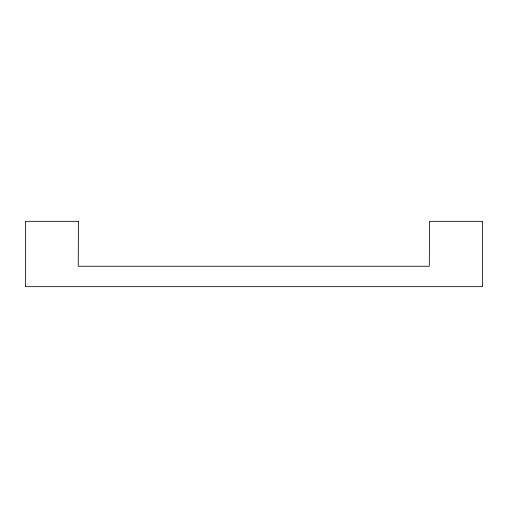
<?xml version="1.0" encoding="UTF-8"?>
<svg xmlns="http://www.w3.org/2000/svg" width="508" height="508" viewBox="0 0 508 508"><rect width="100%" height="100%" fill="white"/><g stroke="black" fill="none" stroke-linecap="round" stroke-linejoin="round"><path stroke-width="0.76" d="M78.467 221.342L78.238 266.243L429.304 266.243L429.533 221.342L482.6 221.342L482.6 286.658L25.4 286.658L25.4 221.342L78.467 221.342"/></g></svg>
